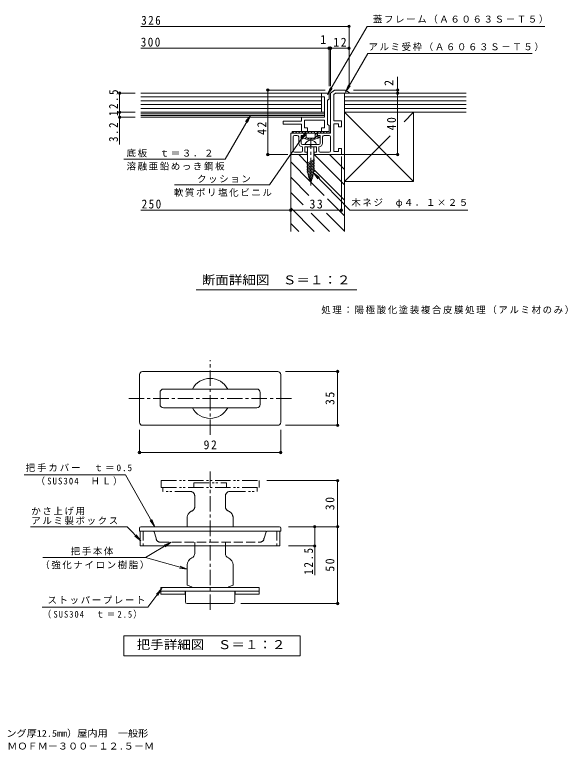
# Model space of a CAD drawing. Units: millimetres, scale not verified. Extents: x -282 to 336, y -273 to 206.
# Drawn here: x -19.7 to 336.2, y -273.1 to 205.6 of the extents above; entities that cross this region are included whole.
import ezdxf
from ezdxf.enums import TextEntityAlignment as Align

# ---------------------------------------------------------------- set-up
doc = ezdxf.new("R2010")
doc.units = ezdxf.units.MM
doc.header["$LTSCALE"] = 2
doc.header["$PDMODE"] = 32
doc.header["$PDSIZE"] = 1.6
for name, pattern in [('CHAIN1', [8, 5, -1, 1, -1]), ('CHAIN2', [12, 9, -1, 1, -1]), ('DASHED3', [4, 3, -1]), ('DOUBLE_CHAIN1', [8.8, 5, -1, 0.6, -0.6, 0.6, -1])]:
    doc.linetypes.add(name, pattern=pattern)
for name, color, linetype, lineweight in [('D-0', 3, 'Continuous', 9), ('D-1', 2, 'Continuous', 9), ('D-2', 3, 'Continuous', 9), ('D-4', 7, 'Continuous', 9), ('D-5', 7, 'Continuous', 9), ('D-6', 6, 'Continuous', 5)]:
    doc.layers.add(name, color=color, linetype=linetype, lineweight=lineweight)
doc.layers.add('F-0', color=7, linetype='Continuous')
doc.styles.add('ＭＳ ゴシック', font='')
doc.styles.get('ＭＳ ゴシック').set_extended_font_data('MS Gothic')

msp = doc.modelspace()

# ---------------------------------------------------------------- linework, layer by layer
at = {"layer": 'D-0', "linetype": 'CHAIN1'}
for p, q in [((107.489, -67.922), (107.489, -19.287)), ((54.521, -44.121), (160.771, -44.121)), ((107.489, -91.677), (107.489, -183.439))]:
    msp.add_line(p, q, dxfattribs=at)
at = {"layer": 'D-0'}
for p, q in [((61.489, -59.621), (61.489, -28.621)), ((151.489, -26.621), (63.489, -26.621)), ((153.489, -59.621), (153.489, -28.621)), ((137.889, -38.021), (77.089, -38.021)), ((74.889, -48.021), (74.889, -40.221)), ((140.089, -48.021), (140.089, -40.221)), ((137.889, -50.221), (77.089, -50.221)), ((63.489, -61.621), (151.489, -61.621)), ((61.489, -128.521), (61.489, -130.621)), ((152.589, -127.621), (62.389, -127.621)), ((153.489, -128.521), (153.489, -130.621)), ((143.928, -130.621), (61.489, -130.621)), ((61.989, -130.621), (61.989, -140.121)), ((144.408, -130.621), (153.489, -130.621)), ((152.989, -130.621), (152.989, -140.121)), ((152.989, -140.121), (61.989, -140.121)), ((97.489, -145.121), (97.489, -140.121)), ((117.489, -145.121), (117.489, -140.121)), ((92.489, -152.521), (92.489, -165.721)), ((122.489, -152.537), (122.489, -165.721)), ((75.489, -167.121), (139.489, -167.121)), ((75.489, -167.121), (75.489, -171.621)), ((92.489, -165.721), (95.489, -166.821)), ((95.489, -166.821), (95.489, -167.121)), ((122.489, -165.721), (119.489, -166.821)), ((119.489, -166.821), (119.489, -167.121)), ((139.489, -167.121), (139.489, -171.621)), ((75.489, -169.621), (139.489, -169.621)), ((75.489, -171.621), (91.239, -171.621)), ((91.239, -169.621), (91.239, -171.621)), ((91.489, -176.621), (91.489, -169.621)), ((123.489, -176.621), (123.489, -169.621)), ((123.739, -169.621), (123.739, -171.621)), ((123.739, -171.621), (139.489, -171.621)), ((122.489, -177.621), (92.489, -177.621))]:
    msp.add_line(p, q, dxfattribs=at)
at = {"layer": 'D-0', "linetype": 'DOUBLE_CHAIN1'}
for p, q in [((75.589, -97.621), (139.389, -97.621)), ((75.589, -97.621), (75.589, -102.121)), ((96.889, -99.121), (118.089, -99.121)), ((96.889, -99.121), (96.889, -102.121)), ((118.089, -99.121), (118.089, -102.121)), ((139.389, -97.621), (139.389, -102.121)), ((75.589, -102.121), (139.389, -102.121)), ((76.789, -102.121), (76.789, -104.621)), ((94.489, -104.621), (76.789, -104.621)), ((120.489, -104.621), (138.189, -104.621)), ((138.189, -102.121), (138.189, -104.621)), ((97.489, -114.621), (97.489, -107.621)), ((117.489, -114.621), (117.489, -107.621)), ((92.489, -122.021), (92.489, -127.621)), ((122.489, -122.037), (122.489, -127.621))]:
    msp.add_line(p, q, dxfattribs=at)
at = {"layer": 'D-0', "linetype": 'DASHED3'}
for p, q in [((63.989, -130.621), (63.989, -140.121)), ((71.05, -130.982), (72.389, -135.121)), ((143.928, -130.982), (142.589, -135.121)), ((150.989, -130.621), (150.989, -140.121)), ((74.889, -137.621), (140.089, -137.621)), ((97.489, -140.121), (97.489, -137.621)), ((117.489, -140.121), (117.489, -137.621))]:
    msp.add_line(p, q, dxfattribs=at)
at = {"layer": 'D-0', "color": 7}
msp.add_lwpolyline([(51.216, -211.557), (51.216, -198.557), (166.216, -198.557), (166.216, -211.557)], close=True, dxfattribs=at)
at = {"layer": 'D-0'}
for centre, radius, start, end in [((63.489, -28.621), 2, 90, 180), ((151.489, -28.621), 2, 0, 90), ((107.489, -44.121), 13, 27.9843, 152.0157), ((77.089, -40.221), 2.2, 90, 180), ((137.889, -40.221), 2.2, 0, 90), ((77.089, -48.021), 2.2, 180, 270), ((107.489, -44.121), 13, 207.9843, 332.0157), ((137.889, -48.021), 2.2, 270, 0), ((63.489, -59.621), 2, 180, 270), ((151.489, -59.621), 2, 270, 0), ((62.389, -128.521), 0.9, 90, 180), ((152.589, -128.521), 0.9, 0, 90), ((97.489, -152.537), 5, 112.02434, 180), ((94.489, -145.121), 3, 292.02405, 0), ((120.489, -145.121), 3, 180, 247.97595), ((117.489, -152.537), 5, 0, 67.97566), ((92.489, -176.621), 1, 180, 270), ((122.489, -176.621), 1, 270, 0)]:
    msp.add_arc(centre, radius, start, end, dxfattribs=at)
at = {"layer": 'D-0', "linetype": 'DOUBLE_CHAIN1'}
for centre, radius, start, end in [((94.489, -107.621), 3, 0, 90), ((120.489, -107.621), 3, 90, 180), ((94.489, -114.621), 3, 292.02405, 0), ((120.489, -114.621), 3, 180, 247.97595), ((97.489, -122.037), 5, 112.02371, 180), ((117.489, -122.037), 5, 0, 67.97629)]:
    msp.add_arc(centre, radius, start, end, dxfattribs=at)
at = {"layer": 'D-0', "linetype": 'DASHED3'}
for centre, radius, start, end in [((70.57, -131.121), 0.5, 16.1008, 90), ((144.408, -131.121), 0.5, 90, 163.8992), ((74.889, -135.121), 2.5, 180, 270), ((140.089, -135.121), 2.5, 270, 0)]:
    msp.add_arc(centre, radius, start, end, dxfattribs=at)
at = {"layer": 'D-1'}
for p, q in [((189.187, 154.616), (187.986, 153.654)), ((189.187, 154.616), (197.986, 154.616)), ((197.986, 155.116), (197.986, 154.616)), ((190.986, 134.616), (190.986, 132.616)), ((160.986, 129.616), (184.986, 129.616)), ((160.986, 129.616), (160.986, 128.616)), ((160.986, 128.616), (161.986, 129.616)), ((162.986, 128.616), (163.986, 129.616)), ((164.986, 128.616), (165.986, 129.616)), ((166.986, 128.616), (167.986, 129.616)), ((168.736, 128.366), (169.986, 129.616)), ((170.986, 128.616), (171.986, 129.616)), ((172.986, 128.616), (173.986, 129.616)), ((174.986, 128.616), (175.986, 129.616)), ((175.986, 127.616), (177.986, 129.616)), ((178.985, 128.615), (179.986, 129.616)), ((180.986, 128.615), (181.986, 129.616)), ((182.986, 128.616), (183.986, 129.616)), ((184.986, 128.616), (184.986, 129.616)), ((159.986, 128.616), (159.986, 114.616)), ((168.736, 128.616), (159.986, 128.616)), ((161.486, 126.116), (161.486, 117.116)), ((164.236, 127.116), (162.486, 127.116)), ((165.236, 122.116), (165.236, 126.116)), ((167.486, 126.116), (167.486, 125.515)), ((168.736, 126.116), (167.486, 126.116)), ((167.776, 125.406), (168.486, 126.116)), ((168.736, 128.616), (168.736, 126.116)), ((168.736, 126.366), (169.986, 127.616)), ((169.305, 124.935), (169.986, 125.616)), ((169.986, 128.616), (169.986, 125.616)), ((175.986, 128.616), (169.986, 128.616)), ((170.984, 124.614), (171.724, 125.353)), ((172.852, 124.481), (173.685, 125.315)), ((174.984, 124.613), (177.236, 126.866)), ((175.986, 125.616), (175.986, 128.616)), ((177.236, 128.615), (184.986, 128.616)), ((177.236, 126.116), (177.236, 128.616)), ((178.486, 126.116), (177.236, 126.116)), ((177.558, 125.188), (178.486, 126.116)), ((178.486, 125.515), (178.486, 126.116)), ((180.736, 126.116), (180.736, 122.116)), ((184.986, 127.116), (181.736, 127.116)), ((185.986, 117.116), (185.986, 126.116)), ((178.236, 121.116), (173.286, 121.116)), ((162.486, 116.116), (166.736, 116.116)), ((167.736, 117.116), (167.736, 119.616)), ((176.736, 119.616), (169.236, 119.616)), ((178.236, 119.616), (178.236, 117.116)), ((179.236, 116.116), (184.986, 116.116)), ((190.986, 118.616), (190.986, 116.616)), ((192.986, 118.616), (190.986, 118.616))]:
    msp.add_line(p, q, dxfattribs=at)
for points in [[(197.986, 155.116), (195.486, 156.616), (188.486, 156.616), (185.986, 154.616), (185.986, 128.616), (177.486, 128.616), (177.486, 127.116), (179.236, 127.116), (179.236, 122.116)], [(190.986, 132.616), (192.986, 132.616), (192.986, 136.616), (187.986, 136.616), (187.986, 153.654)], [(190.986, 116.616), (187.986, 116.616), (187.986, 134.616), (190.986, 134.616)], [(166.736, 122.116), (166.736, 127.116), (168.486, 127.116), (168.486, 128.616)], [(173.286, 121.116), (173.286, 120.816), (172.686, 120.816), (172.686, 121.116), (167.736, 121.116)], [(159.986, 114.616), (170.736, 114.616), (170.736, 116.116), (169.236, 116.116), (169.236, 119.616)], [(176.736, 119.616), (176.736, 116.116), (175.236, 116.116), (175.236, 114.616), (192.986, 114.616), (192.986, 118.616)]]:
    msp.add_lwpolyline(points, dxfattribs=at)
for centre, radius, start, end in [((162.486, 126.116), 1, 90, 180), ((164.236, 126.116), 1, 7.01646, 90), ((172.986, 139.616), 15.135, 248.69067, 291.30931), ((172.986, 139.616), 14.318, 257.90526, 282.09473), ((181.736, 126.116), 1, 90, 180), ((184.986, 126.116), 1, 7.01646, 90), ((167.736, 122.116), 2.5, 180, 270), ((167.736, 122.116), 1, 180, 270), ((178.236, 122.116), 1, 270, 0), ((178.236, 122.116), 2.5, 270, 0), ((162.486, 117.116), 1, 180, 270), ((166.736, 117.116), 1, 270, 0), ((179.236, 117.116), 1, 180, 270), ((184.986, 117.116), 1, 270, 0)]:
    msp.add_arc(centre, radius, start, end, dxfattribs=at)
at = {"layer": 'D-2'}
for p, q in [((184.986, 154.616), (62.305, 154.616)), ((179.986, 154.616), (179.986, 142.116)), ((184.986, 150.616), (184.986, 154.616)), ((181.986, 152.116), (62.305, 152.116)), ((179.986, 149.616), (62.305, 149.616)), ((181.986, 152.116), (181.986, 138.916)), ((183.986, 150.116), (184.986, 150.616)), ((183.986, 134.116), (183.986, 150.116)), ((179.986, 147.116), (62.305, 147.116)), ((179.986, 144.616), (62.305, 144.616)), ((181.986, 142.116), (62.305, 142.116)), ((181.986, 141.049), (62.305, 141.049)), ((181.986, 139.982), (62.305, 139.982)), ((181.986, 138.916), (62.305, 138.916)), ((166.986, 138.916), (166.986, 136.416)), ((154.986, 136.416), (166.986, 136.416)), ((154.986, 136.416), (154.986, 134.416)), ((154.986, 134.416), (166.986, 134.416)), ((166.986, 134.416), (166.986, 129.616)), ((168.986, 136.916), (181.986, 136.916)), ((168.986, 132.116), (168.986, 136.916)), ((181.986, 136.916), (181.986, 132.116)), ((184.986, 133.616), (183.986, 134.116)), ((170.986, 132.116), (168.986, 132.116)), ((170.986, 129.616), (170.986, 132.116)), ((179.986, 132.116), (179.986, 129.616)), ((181.986, 132.116), (179.986, 132.116)), ((184.986, 129.616), (184.986, 133.616))]:
    msp.add_line(p, q, dxfattribs=at)
at = {"layer": 'D-4'}
for p, q in [((62.305, 198.015), (197.986, 198.015)), ((197.986, 159.104), (197.986, 198.615)), ((62.305, 183.83), (197.986, 183.83)), ((184.986, 159.104), (184.986, 184.43)), ((185.986, 159.104), (185.986, 184.43)), ((229.563, 114.616), (229.563, 165.175)), ((58.744, 154.616), (47.989, 154.616)), ((48.589, 121.181), (48.589, 154.616)), ((182.417, 156.616), (144.456, 156.616)), ((145.056, 114.616), (145.056, 156.616)), ((200.761, 156.616), (230.163, 156.616)), ((58.744, 142.116), (47.989, 142.116)), ((58.744, 138.916), (47.989, 138.916)), ((170.936, 103.766), (170.936, 119.616)), ((175.036, 103.766), (175.036, 119.616)), ((158.09, 114.616), (144.456, 114.616)), ((170.436, 108.766), (175.536, 111.711)), ((170.436, 107.766), (175.536, 110.711)), ((192.986, 113.267), (192.986, 77.821)), ((194.559, 114.616), (230.163, 114.616)), ((170.436, 106.766), (175.536, 109.711)), ((170.436, 105.766), (175.536, 108.711)), ((170.436, 104.766), (175.536, 107.711)), ((170.436, 103.766), (175.536, 106.711)), ((170.653, 102.891), (175.536, 105.711)), ((170.885, 102.025), (175.536, 104.711)), ((172.986, 96.116), (170.936, 103.766)), ((171.117, 101.159), (175.539, 103.713)), ((171.349, 100.293), (175.222, 102.53)), ((171.581, 99.427), (174.905, 101.347)), ((172.986, 96.116), (175.036, 103.766)), ((171.813, 98.561), (174.588, 100.164)), ((172.045, 97.695), (174.271, 98.981)), ((62.305, 78.421), (192.986, 78.421)), ((159.986, 78.421), (159.986, 77.821)), ((98.412, 26.65), (202.984, 26.65)), ((156.489, -26.621), (191.099, -26.621)), ((190.499, -61.621), (190.499, -26.621)), ((156.489, -61.621), (191.099, -61.621)), ((61.489, -64.621), (61.489, -79.923)), ((153.489, -64.621), (153.489, -79.923)), ((61.489, -79.323), (153.489, -79.323)), ((144.389, -97.621), (191.099, -97.621)), ((190.499, -177.621), (190.499, -97.621)), ((158.489, -127.621), (191.099, -127.621)), ((175.577, -159.123), (175.577, -127.621)), ((158.489, -140.121), (176.177, -140.121)), ((127.489, -177.621), (191.099, -177.621))]:
    msp.add_line(p, q, dxfattribs=at)
at = {"layer": 'D-4', "linetype": 'CHAIN2'}
msp.add_line((172.986, 94.387), (172.986, 124.743), dxfattribs=at)
at = {"layer": 'D-4'}
msp.add_arc((172.986, 120.076), 3.94, 15.3013, 164.69868, dxfattribs=at)
for p in [(197.986, 198.015), (184.986, 183.83), (185.986, 183.83), (197.986, 183.83), (48.589, 154.616), (145.056, 156.616), (229.563, 156.616), (229.563, 154.616), (48.589, 142.116), (48.589, 138.916), (145.056, 114.616), (229.563, 114.616), (159.986, 78.421), (192.986, 78.421), (190.499, -26.621), (190.499, -61.621), (61.489, -79.323), (153.489, -79.323), (190.499, -97.621), (175.577, -127.621), (190.499, -127.621), (175.577, -140.121), (190.499, -177.621)]:
    msp.add_point(p, dxfattribs=at)
at = {"layer": 'D-5'}
for p, q in [((183.838, 153.682), (209.811, 198.015)), ((325.368, 198.015), (209.811, 198.015)), ((183.838, 153.682), (185.781, 158.289)), ((195.593, 155.308), (197.535, 159.915)), ((195.593, 155.308), (198.662, 159.255)), ((183.838, 153.682), (186.907, 157.63)), ((117.192, 111.605), (133.693, 140.143)), ((133.693, 140.143), (130.647, 136.178)), ((133.693, 140.143), (131.777, 135.525)), ((169.875, 128.973), (166.499, 125.285)), ((51.215, 111.605), (117.192, 111.605)), ((174.758, 102.729), (178.676, 99.622)), ((146.092, 94.975), (84.225, 94.975)), ((198.404, 78.313), (275.404, 78.313)), ((-13.552, -93.911), (52.427, -93.911)), ((52.427, -93.911), (71.504, -127.621)), ((71.504, -127.621), (68.494, -123.628)), ((71.504, -127.621), (69.63, -122.985)), ((62.44, -136.771), (59.402, -132.8)), ((65.338, -147.563), (82.22, -137.621)), ((82.22, -137.621), (77.618, -139.574)), ((82.22, -137.621), (78.28, -140.699)), ((-1.528, -147.563), (65.338, -147.563)), ((65.338, -147.563), (92.489, -155.216)), ((92.489, -155.216), (87.541, -154.499)), ((92.489, -155.216), (87.895, -153.243)), ((66.847, -180.09), (76.035, -167.943)), ((76.035, -167.943), (72.524, -171.503)), ((76.035, -167.943), (73.565, -172.29)), ((-1.787, -180.09), (66.847, -180.09))]:
    msp.add_line(p, q, dxfattribs=at)
for points in [[(195.593, 155.308), (210.279, 180.376), (317.288, 180.376)], [(146.092, 94.975), (169.875, 128.973), (167.569, 124.537)], [(198.404, 78.313), (174.758, 102.729), (177.738, 98.714)], [(-9.485, -127.703), (53.397, -127.703), (62.44, -136.771), (58.478, -133.722)]]:
    msp.add_lwpolyline(points, dxfattribs=at)
at = {"layer": 'D-6'}
for p, q in [((194.986, 64.616), (194.986, 154.616)), ((194.986, 154.616), (274.204, 154.616)), ((194.986, 152.116), (274.204, 152.116)), ((194.986, 149.616), (274.204, 149.616)), ((194.986, 147.116), (274.204, 147.116)), ((194.986, 144.616), (274.204, 144.616)), ((194.986, 142.116), (274.204, 142.116)), ((233.816, 135.946), (239.986, 142.116)), ((194.986, 97.116), (224.639, 126.769)), ((159.986, 114.616), (159.986, 64.616)), ((165.208, 114.616), (170.936, 108.888)), ((175.208, 114.616), (194.986, 94.838)), ((185.208, 114.616), (194.986, 104.838)), ((192.986, 114.616), (194.986, 114.616)), ((159.986, 109.838), (172.722, 97.102)), ((175.036, 104.788), (194.986, 84.838)), ((159.986, 99.838), (171.835, 87.989)), ((173.138, 96.685), (181.835, 87.989)), ((194.986, 97.116), (239.986, 97.116)), ((159.986, 89.838), (168.023, 81.8)), ((183.922, 85.902), (194.986, 74.838)), ((159.986, 79.838), (175.208, 64.616)), ((173.282, 76.542), (185.208, 64.616)), ((183.282, 76.542), (194.986, 64.838)), ((159.986, 69.838), (165.208, 64.616))]:
    msp.add_line(p, q, dxfattribs=at)
msp.add_lwpolyline([(194.986, 142.116), (239.986, 97.116), (239.986, 142.116)], dxfattribs=at)

# ---------------------------------------------------------------- texts
at = {"layer": 'D-0', "color": 2, "style": 'ＭＳ ゴシック', "width": 1.1}
msp.add_text('把手詳細図\u3000Ｓ＝１：２', height=5.865, dxfattribs=at).set_placement((59.716, -209.057), align=Align.BOTTOM_LEFT)
at = {"layer": 'D-4', "color": 2, "style": 'ＭＳ ゴシック'}
msp.add_text('1', height=5.865, dxfattribs=at).set_placement((179.176, 184.83), align=Align.BOTTOM_LEFT)
msp.add_text('2', height=5.865, rotation=90, dxfattribs=at).set_placement((228.563, 159.261), align=Align.BOTTOM_LEFT)
at = {"layer": 'D-4', "color": 2, "style": 'ＭＳ ゴシック', "width": 1.1}
msp.add_text('断面詳細図\u3000Ｓ＝１：２', height=5.865, dxfattribs=at).set_placement((102.074, 28.343), align=Align.BOTTOM_LEFT)
at = {"layer": 'D-4', "color": 2, "char_height": 5.865, "attachment_point": 7, "style": 'ＭＳ ゴシック'}
for s, insert in [('\\T1.27;\\W0.9;326', (62.627, 199.015)), ('\\T1.27;\\W0.9;300', (62.351, 184.83)), ('\\T1.27;\\W0.95;12', (187.736, 184.83)), ('\\T1.27;\\W0.9;250', (62.927, 79.421)), ('\\T1.27;\\W0.95;33', (172.236, 79.421)), ('\\T1.27;\\W0.95;92', (103.239, -77.323))]:
    msp.add_mtext(s, dxfattribs=dict(at, insert=insert))
at = {"layer": 'D-4', "color": 2, "char_height": 5.865, "attachment_point": 7, "rotation": 90, "style": 'ＭＳ ゴシック'}
for s, insert in [('\\T1.28;\\W0.9;12.5', (47.589, 139.616)), ('\\T1.27;\\W0.9;3.2', (47.589, 122.806)), ('\\T1.27;\\W0.95;42', (144.056, 127.434)), ('\\T1.27;\\W0.95;40', (228.563, 130.366)), ('\\T1.27;\\W0.95;35', (188.499, -48.371)), ('\\T1.27;\\W0.95;30', (188.499, -116.871)), ('\\T1.28;\\W0.9;12.5', (174.577, -158.823)), ('\\T1.27;\\W0.95;50', (188.499, -156.871))]:
    msp.add_mtext(s, dxfattribs=dict(at, insert=insert))
at = {"layer": 'D-4', "insert": (179.879, 10.732), "char_height": 4.399, "attachment_point": 7, "style": 'ＭＳ ゴシック'}
msp.add_mtext('\\T1.17;処理：陽極酸化塗装複合皮膜処理（アルミ材のみ）', dxfattribs=at)
at = {"layer": 'D-5', "char_height": 4.399, "attachment_point": 7, "style": 'ＭＳ ゴシック'}
for s, insert in [('\\T1.17;蓋フレーム（Ａ６０６３Ｓ－Ｔ５）', (213.489, 199.931)), ('\\T1.17;アルミ受枠（Ａ６０６３Ｓ－Ｔ５）', (210.579, 181.923)), ('\\T1.17;底板\u3000ｔ＝３．２', (53.084, 112.798)), ('\\T1.17;溶融亜鉛めっき鋼板', (53.084, 104.268)), ('\\T1.17;クッション', (99.017, 96.096)), ('\\T1.17;軟質ポリ塩化ビニル', (83.874, 87.176)), ('\\T1.17;木ネジ\u3000φ４．１×２５', (199.462, 80.026)), ('\\T1.2;把手カバー\u3000ｔ＝0.5', (-12.588, -91.957)), ('\\T1.24;\\W0.95;（SUS304\u3000ＨＬ）', (-5.839, -100.696)), ('\\T1.17;かさ上げ用', (-8.928, -120.15)), ('\\T1.17;アルミ製ボックス', (-8.928, -126.394)), ('\\T1.17;把手本体', (16.761, -146.254)), ('\\T1.17;（強化ナイロン樹脂）', (-3.118, -155.298)), ('\\T1.17;ストッパープレート', (1.587, -178.035)), ('\\T1.27;\\W0.9;（SUS304\u3000ｔ＝2.5）', (-1.494, -187.412))]:
    msp.add_mtext(s, dxfattribs=dict(at, insert=insert))
at = {"layer": 'F-0', "style": 'ＭＳ ゴシック', "width": 1.1}
for s, p in [('フロアーハッチ\u3000フローリング床材用（フローリング厚12.5mm）屋内用\u3000一般形', (-170.376, -265.658)), ('アルミニウム＋スチール製\u3000アルミニウム目地\u3000ＭＯＦＭ－３００－１２.５－Ｍ', (-169.821, -273.973))]:
    msp.add_text(s, height=4.399, dxfattribs=at).set_placement(p, align=Align.BOTTOM_LEFT)

doc.saveas('drawing.dxf')
